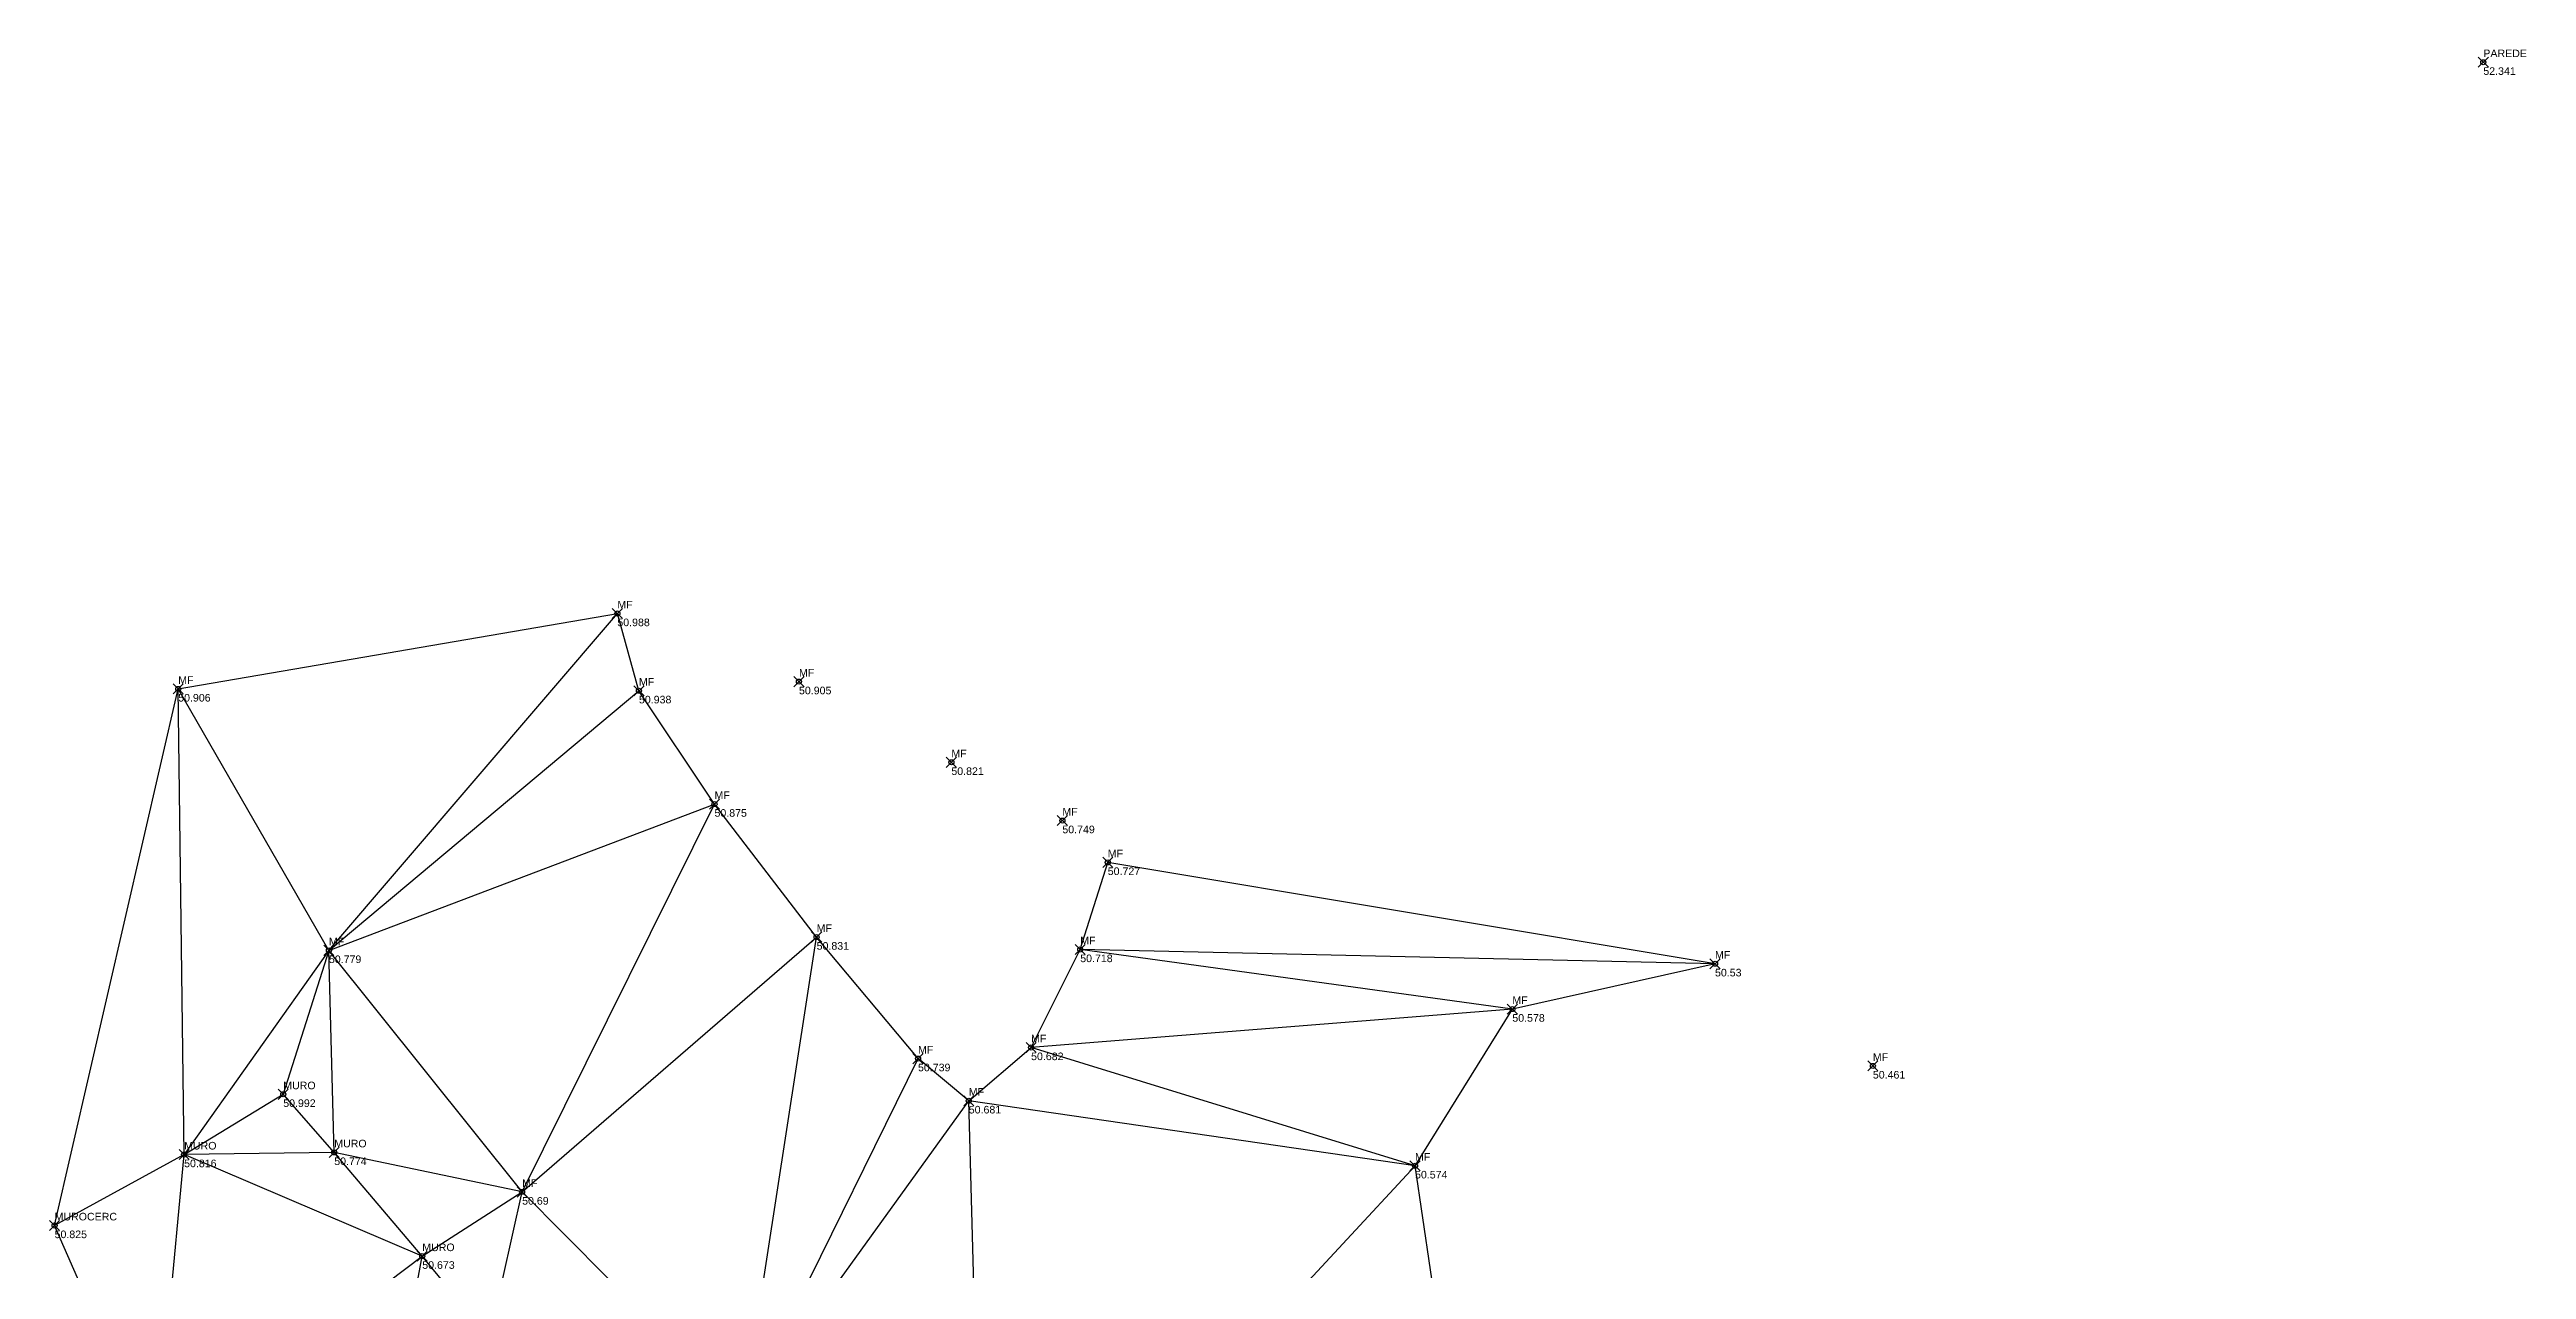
# Model space of a CAD drawing. Header units: millimetres. Extents: x 955 to 1094, y 4914 to 5043.
# Drawn here: x 963.59 to 1012.55, y 5018.46 to 5042.56 of the extents above; entities that cross this region are included whole.
import ezdxf

# ---------------------------------------------------------------- set-up
doc = ezdxf.new("R2010")
doc.units = ezdxf.units.MM
doc.header["$PDMODE"] = 35
doc.header["$PDSIZE"] = 0.1
for name, color, linetype in [('_Arestas', 2, 'Continuous'), ('_Atributos', 7, 'Continuous'), ('_Cotas', 7, 'Continuous'), ('_Pontos', 7, 'Continuous')]:
    doc.layers.add(name, color=color, linetype=linetype)
doc.styles.get("Standard").update_dxf_attribs({"font": 'arial.ttf'})

msp = doc.modelspace()

# ---------------------------------------------------------------- linework, layer by layer
at = {"layer": '_Arestas'}
for p, q in [((966.132, 5029.927), (974.812, 5031.416)), ((969.111, 5024.762), (974.812, 5031.416)), ((975.239, 5029.891), (974.812, 5031.416)), ((963.689, 5019.328), (966.132, 5029.927)), ((969.111, 5024.762), (966.132, 5029.927)), ((966.249, 5020.729), (966.132, 5029.927)), ((969.111, 5024.762), (975.239, 5029.891)), ((976.732, 5027.652), (975.239, 5029.891)), ((969.111, 5024.762), (976.732, 5027.652)), ((972.93, 5019.99), (976.732, 5027.652)), ((978.751, 5025.026), (976.732, 5027.652)), ((983.961, 5024.78), (984.505, 5026.501)), ((996.508, 5024.498), (984.505, 5026.501)), ((972.93, 5019.99), (978.751, 5025.026)), ((977.297, 5015.606), (978.751, 5025.026)), ((980.755, 5022.624), (978.751, 5025.026)), ((969.111, 5024.762), (966.249, 5020.729)), ((969.111, 5024.762), (968.208, 5021.919)), ((972.93, 5019.99), (969.111, 5024.762)), ((969.216, 5020.772), (969.111, 5024.762)), ((982.99, 5022.844), (983.961, 5024.78)), ((992.502, 5023.603), (983.961, 5024.78)), ((996.508, 5024.498), (983.961, 5024.78)), ((996.508, 5024.498), (992.502, 5023.603)), ((992.502, 5023.603), (982.99, 5022.844)), ((990.579, 5020.507), (992.502, 5023.603)), ((977.297, 5015.606), (980.755, 5022.624)), ((981.758, 5021.791), (980.755, 5022.624)), ((981.758, 5021.791), (982.99, 5022.844)), ((990.579, 5020.507), (982.99, 5022.844)), ((966.249, 5020.729), (968.208, 5021.919)), ((969.216, 5020.772), (968.208, 5021.919)), ((977.297, 5015.606), (981.758, 5021.791)), ((982.048, 5011.313), (981.758, 5021.791)), ((990.579, 5020.507), (981.758, 5021.791)), ((966.249, 5020.729), (963.689, 5019.328)), ((965.691, 5014.768), (966.249, 5020.729)), ((969.216, 5020.772), (966.249, 5020.729)), ((970.956, 5018.722), (966.249, 5020.729)), ((970.956, 5018.722), (969.216, 5020.772)), ((972.93, 5019.99), (969.216, 5020.772)), ((982.048, 5011.313), (990.579, 5020.507)), ((991.056, 5017.309), (990.579, 5020.507)), ((970.956, 5018.722), (972.93, 5019.99)), ((972.289, 5017.117), (972.93, 5019.99)), ((977.297, 5015.606), (972.93, 5019.99)), ((965.691, 5014.768), (963.689, 5019.328)), ((965.691, 5014.768), (970.956, 5018.722)), ((970.185, 5014.504), (970.956, 5018.722)), ((972.289, 5017.117), (970.956, 5018.722))]:
    msp.add_line(p, q, dxfattribs=at)
at = {"layer": '_Pontos'}
for p in [(1011.694, 5042.306), (974.812, 5031.416), (966.132, 5029.927), (975.239, 5029.891), (978.402, 5030.071), (981.414, 5028.477), (976.732, 5027.652), (983.608, 5027.326), (984.505, 5026.501), (978.751, 5025.026), (969.111, 5024.762), (983.961, 5024.78), (996.508, 5024.498), (992.502, 5023.603), (980.755, 5022.624), (982.99, 5022.844), (999.628, 5022.48), (968.208, 5021.919), (981.758, 5021.791), (966.249, 5020.729), (969.216, 5020.772), (990.579, 5020.507), (972.93, 5019.99), (963.689, 5019.328), (970.956, 5018.722)]:
    msp.add_point(p, dxfattribs=at)

# ---------------------------------------------------------------- texts
at = {"layer": '_Atributos'}
for s, p in [('PAREDE', (1011.694, 5042.406)), ('MF', (974.812, 5031.516)), ('MF', (966.132, 5030.027)), ('MF', (975.239, 5029.991)), ('MF', (978.402, 5030.171)), ('MF', (981.414, 5028.577)), ('MF', (976.732, 5027.752)), ('MF', (983.608, 5027.426)), ('MF', (984.505, 5026.601)), ('MF', (969.111, 5024.862)), ('MF', (978.751, 5025.126)), ('MF', (983.961, 5024.88)), ('MF', (996.508, 5024.598)), ('MF', (992.502, 5023.703)), ('MF', (982.99, 5022.944)), ('MF', (980.755, 5022.724)), ('MF', (999.628, 5022.58)), ('MURO', (968.208, 5022.019)), ('MF', (981.758, 5021.891)), ('MURO', (966.249, 5020.829)), ('MURO', (969.216, 5020.872)), ('MF', (990.579, 5020.607)), ('MF', (972.93, 5020.09)), ('MUROCERC', (963.689, 5019.428)), ('MURO', (970.956, 5018.822))]:
    msp.add_text(s, height=0.15, dxfattribs=at).set_placement(p)
at = {"layer": '_Cotas'}
for s, p in [('52.341', (1011.694, 5042.056)), ('50.988', (974.812, 5031.166)), ('50.905', (978.402, 5029.821)), ('50.906', (966.132, 5029.677)), ('50.938', (975.239, 5029.641)), ('50.821', (981.414, 5028.227)), ('50.875', (976.732, 5027.402)), ('50.749', (983.608, 5027.076)), ('50.727', (984.505, 5026.251)), ('50.779', (969.111, 5024.512)), ('50.831', (978.751, 5024.776)), ('50.718', (983.961, 5024.53)), ('50.53', (996.508, 5024.248)), ('50.578', (992.502, 5023.353)), ('50.682', (982.99, 5022.594)), ('50.739', (980.755, 5022.374)), ('50.461', (999.628, 5022.23)), ('50.992', (968.208, 5021.669)), ('50.681', (981.758, 5021.541)), ('50.816', (966.249, 5020.479)), ('50.774', (969.216, 5020.522)), ('50.574', (990.579, 5020.257)), ('50.69', (972.93, 5019.74)), ('50.825', (963.689, 5019.078)), ('50.673', (970.956, 5018.472))]:
    msp.add_text(s, height=0.15, dxfattribs=at).set_placement(p)

doc.saveas('drawing.dxf')
